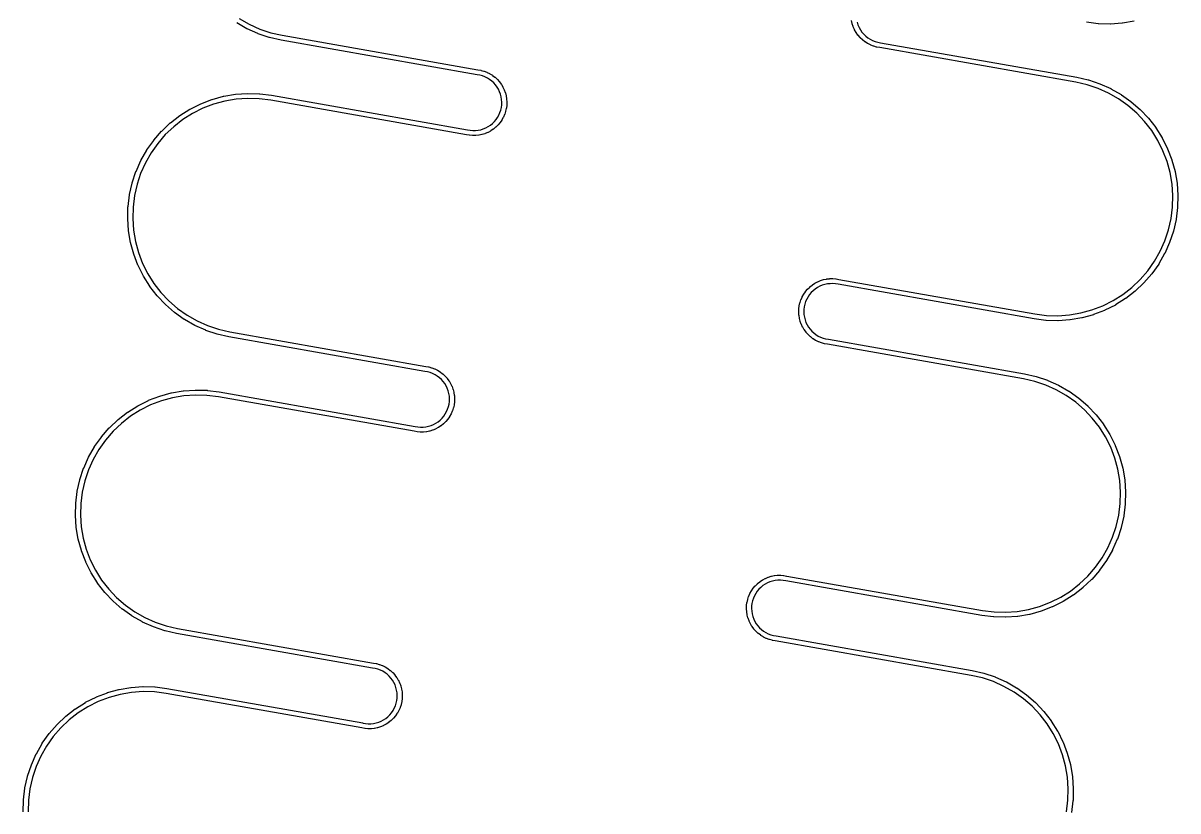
# Model space of a CAD drawing. Header units: metres. Extents: x 0 to 117, y 0 to 64.
# Drawn here: x 108.28 to 114.13, y 51.81 to 55.8 of the extents above; entities that cross this region are included whole.
import ezdxf

# ---------------------------------------------------------------- set-up
doc = ezdxf.new("R2010")
doc.units = ezdxf.units.M

msp = doc.modelspace()

# ---------------------------------------------------------------- linework, layer by layer
for points in [[(108.2826, 51.8074), (108.2842, 51.867), (108.2843, 51.8683), (108.2917, 51.9274), (108.292, 51.9287), (108.3052, 51.9868), (108.3055, 51.988), (108.3244, 52.0446), (108.3248, 52.0458), (108.3492, 52.1002), (108.3497, 52.1014), (108.3793, 52.1532), (108.3799, 52.1542), (108.4144, 52.2029), (108.4152, 52.2039), (108.4542, 52.249), (108.4551, 52.2499), (108.4984, 52.2909), (108.4994, 52.2917), (108.5465, 52.3283), (108.5475, 52.329), (108.598, 52.3608), (108.5991, 52.3614), (108.6524, 52.388), (108.6535, 52.3885), (108.7093, 52.4099), (108.7104, 52.4103), (108.768, 52.426), (108.7692, 52.4263), (108.828, 52.4363), (108.8292, 52.4365), (108.8887, 52.4407), (108.89, 52.4408), (108.9496, 52.4391), (108.9508, 52.439), (109.01, 52.4316), (109.0106, 52.4315), (110.0025, 52.2568), (110.0028, 52.2567), (110.0165, 52.254), (110.0165, 52.254), (110.0165, 52.254), (110.0165, 52.254), (110.0298, 52.2529), (110.0298, 52.2529), (110.0298, 52.2529), (110.0298, 52.2529), (110.0434, 52.253), (110.0434, 52.253), (110.0434, 52.253), (110.0434, 52.253), (110.0568, 52.2545), (110.0568, 52.2545), (110.0568, 52.2545), (110.0568, 52.2545), (110.07, 52.2572), (110.07, 52.2572), (110.07, 52.2572), (110.07, 52.2572), (110.0829, 52.2612), (110.0829, 52.2612), (110.0829, 52.2612), (110.0829, 52.2612), (110.0954, 52.2664), (110.0954, 52.2664), (110.0954, 52.2664), (110.0954, 52.2664), (110.1073, 52.2727), (110.1073, 52.2727), (110.1073, 52.2727), (110.1073, 52.2727), (110.1186, 52.2802), (110.1186, 52.2802), (110.1186, 52.2802), (110.1186, 52.2802), (110.1291, 52.2887), (110.1291, 52.2887), (110.1291, 52.2887), (110.1291, 52.2887), (110.1387, 52.2982), (110.1387, 52.2982), (110.1387, 52.2982), (110.1387, 52.2982), (110.1474, 52.3085), (110.1474, 52.3085), (110.1474, 52.3085), (110.1474, 52.3085), (110.1551, 52.3196), (110.1551, 52.3196), (110.1551, 52.3196), (110.1551, 52.3196), (110.1617, 52.3314), (110.1617, 52.3314), (110.1617, 52.3314), (110.1617, 52.3314), (110.1671, 52.3438), (110.1671, 52.3438), (110.1671, 52.3438), (110.1671, 52.3438), (110.1713, 52.3566), (110.1713, 52.3566), (110.1713, 52.3566), (110.1713, 52.3566), (110.1743, 52.3698), (110.1743, 52.3698), (110.1743, 52.3698), (110.1743, 52.3698), (110.176, 52.3832), (110.176, 52.3832), (110.176, 52.3832), (110.176, 52.3832), (110.1764, 52.3967), (110.1764, 52.3967), (110.1764, 52.3967), (110.1764, 52.3967), (110.1755, 52.4102), (110.1755, 52.4102), (110.1755, 52.4102), (110.1755, 52.4102), (110.1734, 52.4236), (110.1734, 52.4236), (110.1734, 52.4236), (110.1734, 52.4236), (110.17, 52.4366), (110.17, 52.4366), (110.17, 52.4366), (110.17, 52.4366), (110.1653, 52.4493), (110.1653, 52.4493), (110.1653, 52.4493), (110.1653, 52.4493), (110.1595, 52.4615), (110.1595, 52.4615), (110.1595, 52.4615), (110.1595, 52.4615), (110.1525, 52.4731), (110.1525, 52.4731), (110.1525, 52.4731), (110.1525, 52.4731), (110.1445, 52.4839), (110.1445, 52.4839), (110.1445, 52.4839), (110.1445, 52.4839), (110.1354, 52.494), (110.1354, 52.494), (110.1354, 52.494), (110.1354, 52.494), (110.1255, 52.5031), (110.1255, 52.5031), (110.1255, 52.5031), (110.1255, 52.5031), (110.1147, 52.5113), (110.1147, 52.5113), (110.1147, 52.5113), (110.1147, 52.5113), (110.1032, 52.5183), (110.1032, 52.5183), (110.1032, 52.5183), (110.1032, 52.5183), (110.0911, 52.5243), (110.0911, 52.5243), (110.0911, 52.5243), (110.0911, 52.5243), (110.0784, 52.5291), (110.0784, 52.5291), (110.0784, 52.5291), (110.0784, 52.5291), (110.0654, 52.5326), (110.0654, 52.5326), (110.0654, 52.5326), (110.0654, 52.5326), (110.0515, 52.535), (110.0514, 52.535), (109.0598, 52.7098), (109.0591, 52.7099), (109.001, 52.7234), (108.9999, 52.7237), (108.9433, 52.7426), (108.9421, 52.7431), (108.8877, 52.7674), (108.8866, 52.768), (108.8347, 52.7975), (108.8337, 52.7982), (108.785, 52.8326), (108.784, 52.8334), (108.739, 52.8725), (108.7381, 52.8734), (108.6971, 52.9167), (108.6963, 52.9176), (108.6597, 52.9647), (108.659, 52.9658), (108.6272, 53.0163), (108.6266, 53.0173), (108.5999, 53.0707), (108.5994, 53.0718), (108.5781, 53.1275), (108.5777, 53.1287), (108.562, 53.1863), (108.5617, 53.1875), (108.5516, 53.2463), (108.5515, 53.2475), (108.5473, 53.307), (108.5472, 53.3083), (108.5489, 53.3679), (108.549, 53.3691), (108.5564, 53.4283), (108.5566, 53.4295), (108.5699, 53.4877), (108.5702, 53.4889), (108.589, 53.5455), (108.5895, 53.5466), (108.6138, 53.6011), (108.6144, 53.6022), (108.6439, 53.654), (108.6446, 53.6551), (108.6791, 53.7038), (108.6798, 53.7048), (108.7189, 53.7498), (108.7198, 53.7507), (108.7631, 53.7917), (108.764, 53.7926), (108.8111, 53.8291), (108.8122, 53.8298), (108.8626, 53.8616), (108.8637, 53.8622), (108.9171, 53.8889), (108.9182, 53.8894), (108.9739, 53.9108), (108.9751, 53.9111), (109.0326, 53.9269), (109.0338, 53.9272), (109.0926, 53.9372), (109.0939, 53.9374), (109.1534, 53.9416), (109.1546, 53.9416), (109.2142, 53.94), (109.2155, 53.9399), (109.2747, 53.9325), (109.2753, 53.9324), (110.2669, 53.7576), (110.2672, 53.7576), (110.2809, 53.7549), (110.2809, 53.7549), (110.2809, 53.7549), (110.2809, 53.7549), (110.2943, 53.7537), (110.2943, 53.7537), (110.2943, 53.7537), (110.2943, 53.7537), (110.3078, 53.7539), (110.3078, 53.7539), (110.3078, 53.7539), (110.3078, 53.7539), (110.3213, 53.7553), (110.3213, 53.7553), (110.3213, 53.7553), (110.3213, 53.7553), (110.3345, 53.758), (110.3345, 53.758), (110.3345, 53.758), (110.3345, 53.758), (110.3474, 53.762), (110.3474, 53.762), (110.3474, 53.762), (110.3474, 53.762), (110.3599, 53.7672), (110.3599, 53.7672), (110.3599, 53.7672), (110.3599, 53.7672), (110.3718, 53.7735), (110.3718, 53.7735), (110.3718, 53.7735), (110.3718, 53.7735), (110.3831, 53.781), (110.3831, 53.781), (110.3831, 53.781), (110.3831, 53.781), (110.3936, 53.7895), (110.3936, 53.7895), (110.3936, 53.7895), (110.3936, 53.7895), (110.4033, 53.7989), (110.4033, 53.7989), (110.4033, 53.7989), (110.4033, 53.7989), (110.412, 53.8093), (110.412, 53.8093), (110.412, 53.8093), (110.412, 53.8093), (110.4197, 53.8204), (110.4197, 53.8204), (110.4197, 53.8204), (110.4197, 53.8204), (110.4263, 53.8322), (110.4263, 53.8322), (110.4263, 53.8322), (110.4263, 53.8322), (110.4317, 53.8446), (110.4317, 53.8446), (110.4317, 53.8446), (110.4317, 53.8446), (110.4359, 53.8574), (110.4359, 53.8574), (110.4359, 53.8574), (110.4359, 53.8574), (110.4389, 53.8706), (110.4389, 53.8706), (110.4389, 53.8706), (110.4389, 53.8706), (110.4406, 53.884), (110.4406, 53.884), (110.4406, 53.884), (110.4406, 53.884), (110.4411, 53.8975), (110.4411, 53.8975), (110.4411, 53.8975), (110.4411, 53.8975), (110.4402, 53.911), (110.4402, 53.911), (110.4402, 53.911), (110.4402, 53.911), (110.4381, 53.9244), (110.4381, 53.9244), (110.4381, 53.9244), (110.4381, 53.9244), (110.4347, 53.9374), (110.4347, 53.9374), (110.4347, 53.9374), (110.4347, 53.9374), (110.43, 53.9501), (110.43, 53.9501), (110.43, 53.9501), (110.43, 53.9501), (110.4242, 53.9623), (110.4242, 53.9623), (110.4242, 53.9623), (110.4242, 53.9623), (110.4172, 53.9739), (110.4172, 53.9739), (110.4172, 53.9739), (110.4172, 53.9739), (110.4092, 53.9848), (110.4092, 53.9848), (110.4092, 53.9848), (110.4092, 53.9848), (110.4001, 53.9948), (110.4001, 53.9948), (110.4001, 53.9948), (110.4001, 53.9948), (110.3902, 54.004), (110.3902, 54.004), (110.3902, 54.004), (110.3902, 54.004), (110.3794, 54.0121), (110.3794, 54.0121), (110.3794, 54.0121), (110.3794, 54.0121), (110.3679, 54.0192), (110.3679, 54.0192), (110.3679, 54.0192), (110.3679, 54.0192), (110.3558, 54.0252), (110.3558, 54.0252), (110.3558, 54.0252), (110.3558, 54.0252), (110.3431, 54.03), (110.3431, 54.03), (110.3431, 54.03), (110.3431, 54.03), (110.3301, 54.0335), (110.3301, 54.0335), (110.3301, 54.0335), (110.3301, 54.0335), (110.3161, 54.0359), (110.3161, 54.0359), (109.3245, 54.2106), (109.3238, 54.2108), (109.2657, 54.2243), (109.2645, 54.2246), (109.208, 54.2435), (109.2068, 54.244), (109.1523, 54.2683), (109.1512, 54.2688), (109.0994, 54.2984), (109.0984, 54.2991), (109.0497, 54.3335), (109.0487, 54.3343), (109.0036, 54.3734), (109.0027, 54.3743), (108.9617, 54.4176), (108.9609, 54.4185), (108.9244, 54.4656), (108.9236, 54.4667), (108.8919, 54.5171), (108.8913, 54.5182), (108.8646, 54.5716), (108.8641, 54.5727), (108.8428, 54.6284), (108.8424, 54.6296), (108.8266, 54.6871), (108.8263, 54.6884), (108.8163, 54.7472), (108.8162, 54.7484), (108.8119, 54.8079), (108.8119, 54.8091), (108.8135, 54.8688), (108.8136, 54.87), (108.8211, 54.9292), (108.8213, 54.9304), (108.8345, 54.9886), (108.8349, 54.9898), (108.8537, 55.0464), (108.8542, 55.0475), (108.8785, 55.102), (108.879, 55.1031), (108.9086, 55.1549), (108.9093, 55.156), (108.9437, 55.2047), (108.9445, 55.2056), (108.9836, 55.2507), (108.9844, 55.2516), (109.0277, 55.2926), (109.0287, 55.2934), (109.0758, 55.33), (109.0768, 55.3307), (109.1273, 55.3625), (109.1284, 55.3631), (109.1817, 55.3898), (109.1829, 55.3903), (109.2386, 55.4116), (109.2398, 55.412), (109.2973, 55.4278), (109.2985, 55.4281), (109.3573, 55.4381), (109.3585, 55.4383), (109.418, 55.4425), (109.4193, 55.4425), (109.4789, 55.4409), (109.4802, 55.4408), (109.5393, 55.4334), (109.54, 55.4333), (110.5316, 55.2583), (110.5318, 55.2582), (110.5456, 55.2555), (110.5456, 55.2555), (110.5456, 55.2555), (110.5456, 55.2555), (110.559, 55.2544), (110.559, 55.2544), (110.559, 55.2544), (110.559, 55.2544), (110.5725, 55.2545), (110.5725, 55.2545), (110.5725, 55.2545), (110.5725, 55.2545), (110.5859, 55.256), (110.5859, 55.256), (110.5859, 55.256), (110.5859, 55.256), (110.5992, 55.2587), (110.5992, 55.2587), (110.5992, 55.2587), (110.5992, 55.2587), (110.6121, 55.2626), (110.6121, 55.2626), (110.6121, 55.2626), (110.6121, 55.2626), (110.6246, 55.2678), (110.6246, 55.2678), (110.6246, 55.2678), (110.6246, 55.2678), (110.6365, 55.2742), (110.6365, 55.2742), (110.6365, 55.2742), (110.6365, 55.2742), (110.6478, 55.2816), (110.6478, 55.2816), (110.6478, 55.2816), (110.6478, 55.2816), (110.6583, 55.2901), (110.6583, 55.2901), (110.6583, 55.2901), (110.6583, 55.2901), (110.668, 55.2996), (110.668, 55.2996), (110.668, 55.2996), (110.668, 55.2996), (110.6767, 55.3099), (110.6767, 55.3099), (110.6767, 55.3099), (110.6767, 55.3099), (110.6844, 55.321), (110.6844, 55.321), (110.6844, 55.321), (110.6844, 55.321), (110.6909, 55.3328), (110.6909, 55.3328), (110.6909, 55.3328), (110.6909, 55.3328), (110.6964, 55.3452), (110.6964, 55.3452), (110.6964, 55.3452), (110.6964, 55.3452), (110.7006, 55.358), (110.7006, 55.358), (110.7006, 55.358), (110.7006, 55.358), (110.7036, 55.3712), (110.7036, 55.3712), (110.7036, 55.3712), (110.7036, 55.3712), (110.7053, 55.3846), (110.7053, 55.3846), (110.7053, 55.3846), (110.7053, 55.3846), (110.7057, 55.3982), (110.7057, 55.3982), (110.7057, 55.3982), (110.7057, 55.3982), (110.7049, 55.4116), (110.7049, 55.4116), (110.7049, 55.4116), (110.7049, 55.4116), (110.7027, 55.425), (110.7027, 55.425), (110.7027, 55.425), (110.7027, 55.425), (110.6993, 55.4381), (110.6993, 55.4381), (110.6993, 55.4381), (110.6993, 55.4381), (110.6947, 55.4508), (110.6947, 55.4508), (110.6947, 55.4508), (110.6947, 55.4508), (110.6889, 55.463), (110.6889, 55.463), (110.6889, 55.463), (110.6889, 55.463), (110.6819, 55.4745), (110.6819, 55.4745), (110.6819, 55.4745), (110.6819, 55.4745), (110.6739, 55.4854), (110.6739, 55.4854), (110.6739, 55.4854), (110.6739, 55.4854), (110.6648, 55.4955), (110.6648, 55.4955), (110.6648, 55.4955), (110.6648, 55.4955), (110.6549, 55.5046), (110.6549, 55.5046), (110.6549, 55.5046), (110.6549, 55.5046), (110.6441, 55.5128), (110.6441, 55.5128), (110.6441, 55.5128), (110.6441, 55.5128), (110.6326, 55.5199), (110.6326, 55.5199), (110.6326, 55.5199), (110.6326, 55.5199), (110.6204, 55.5258), (110.6204, 55.5258), (110.6204, 55.5258), (110.6204, 55.5258), (110.6078, 55.5306), (110.6078, 55.5306), (110.6078, 55.5306), (110.6078, 55.5306), (110.5947, 55.5341), (110.5947, 55.5341), (110.5947, 55.5341), (110.5947, 55.5341), (110.5808, 55.5365), (110.5808, 55.5365), (109.5889, 55.7115), (109.5883, 55.7117), (109.5301, 55.725), (109.5289, 55.7253), (109.4724, 55.7442), (109.4712, 55.7447), (109.4168, 55.769), (109.4157, 55.7696), (109.3639, 55.7992)], [(109.377, 55.8209), (109.4277, 55.792), (109.4277, 55.792), (109.4277, 55.792), (109.4277, 55.792), (109.481, 55.7681), (109.481, 55.7681), (109.481, 55.7681), (109.481, 55.7681), (109.5364, 55.7496), (109.5364, 55.7496), (109.5364, 55.7496), (109.5364, 55.7496), (109.5936, 55.7365), (109.5936, 55.7365), (109.5936, 55.7365), (109.5936, 55.7365), (110.5851, 55.5616), (110.5851, 55.5616), (110.5851, 55.5616), (110.5851, 55.5616), (110.5996, 55.5591), (110.6008, 55.5588), (110.615, 55.5549), (110.6162, 55.5546), (110.63, 55.5494), (110.6311, 55.5489), (110.6443, 55.5424), (110.6454, 55.5418), (110.6579, 55.5341), (110.6589, 55.5334), (110.6707, 55.5245), (110.6716, 55.5237), (110.6824, 55.5138), (110.6833, 55.5129), (110.6932, 55.502), (110.6939, 55.501), (110.7027, 55.4892), (110.7034, 55.4882), (110.7109, 55.4755), (110.7115, 55.4745), (110.7179, 55.4612), (110.7183, 55.4601), (110.7234, 55.4462), (110.7238, 55.4451), (110.7275, 55.4308), (110.7277, 55.4296), (110.7301, 55.4151), (110.7302, 55.4139), (110.7311, 55.3992), (110.7312, 55.398), (110.7307, 55.3832), (110.7306, 55.382), (110.7287, 55.3674), (110.7285, 55.3662), (110.7253, 55.3518), (110.7249, 55.3507), (110.7203, 55.3367), (110.7199, 55.3355), (110.714, 55.3221), (110.7134, 55.321), (110.7062, 55.3081), (110.7056, 55.3071), (110.6972, 55.295), (110.6965, 55.294), (110.687, 55.2827), (110.6862, 55.2818), (110.6757, 55.2715), (110.6747, 55.2707), (110.6633, 55.2615), (110.6623, 55.2608), (110.65, 55.2526), (110.649, 55.252), (110.636, 55.2451), (110.6349, 55.2446), (110.6213, 55.2389), (110.6201, 55.2385), (110.606, 55.2342), (110.6049, 55.2339), (110.5904, 55.231), (110.5892, 55.2308), (110.5746, 55.2292), (110.5734, 55.2291), (110.5586, 55.229), (110.5574, 55.229), (110.5427, 55.2303), (110.5414, 55.2304), (110.527, 55.2333), (110.527, 55.2333), (110.527, 55.2333), (110.527, 55.2333), (109.5359, 55.4082), (109.5359, 55.4082), (109.5359, 55.4082), (109.5359, 55.4082), (109.4776, 55.4155), (109.4776, 55.4155), (109.4776, 55.4155), (109.4776, 55.4155), (109.4192, 55.4171), (109.4192, 55.4171), (109.4192, 55.4171), (109.4192, 55.4171), (109.361, 55.413), (109.361, 55.413), (109.361, 55.413), (109.361, 55.413), (109.3034, 55.4031), (109.3034, 55.4031), (109.3034, 55.4031), (109.3034, 55.4031), (109.2471, 55.3877), (109.2471, 55.3877), (109.2471, 55.3877), (109.2471, 55.3877), (109.1925, 55.3668), (109.1925, 55.3668), (109.1925, 55.3668), (109.1925, 55.3668), (109.1403, 55.3407), (109.1403, 55.3407), (109.1403, 55.3407), (109.1403, 55.3407), (109.0909, 55.3096), (109.0909, 55.3096), (109.0909, 55.3096), (109.0909, 55.3096), (109.0448, 55.2738), (109.0448, 55.2738), (109.0448, 55.2738), (109.0448, 55.2738), (109.0024, 55.2336), (109.0024, 55.2336), (109.0024, 55.2336), (109.0024, 55.2336), (108.9641, 55.1895), (108.9641, 55.1895), (108.9641, 55.1895), (108.9641, 55.1895), (108.9303, 55.1418), (108.9303, 55.1418), (108.9303, 55.1418), (108.9303, 55.1418), (108.9014, 55.0911), (108.9014, 55.0911), (108.9014, 55.0911), (108.9014, 55.0911), (108.8776, 55.0377), (108.8776, 55.0377), (108.8776, 55.0377), (108.8776, 55.0377), (108.8592, 54.9823), (108.8592, 54.9823), (108.8592, 54.9823), (108.8592, 54.9823), (108.8462, 54.9254), (108.8462, 54.9254), (108.8462, 54.9254), (108.8462, 54.9254), (108.8389, 54.8675), (108.8389, 54.8675), (108.8389, 54.8675), (108.8389, 54.8675), (108.8373, 54.8091), (108.8373, 54.8091), (108.8373, 54.8091), (108.8373, 54.8091), (108.8415, 54.7508), (108.8415, 54.7508), (108.8415, 54.7508), (108.8415, 54.7508), (108.8513, 54.6933), (108.8513, 54.6933), (108.8513, 54.6933), (108.8513, 54.6933), (108.8667, 54.6369), (108.8667, 54.6369), (108.8667, 54.6369), (108.8667, 54.6369), (108.8876, 54.5824), (108.8876, 54.5824), (108.8876, 54.5824), (108.8876, 54.5824), (108.9137, 54.5301), (108.9137, 54.5301), (108.9137, 54.5301), (108.9137, 54.5301), (108.9448, 54.4807), (108.9448, 54.4807), (108.9448, 54.4807), (108.9448, 54.4807), (108.9806, 54.4346), (108.9806, 54.4346), (108.9806, 54.4346), (108.9806, 54.4346), (109.0208, 54.3922), (109.0208, 54.3922), (109.0208, 54.3922), (109.0208, 54.3922), (109.0649, 54.3539), (109.0649, 54.3539), (109.0649, 54.3539), (109.0649, 54.3539), (109.1125, 54.3201), (109.1125, 54.3201), (109.1125, 54.3201), (109.1125, 54.3201), (109.1633, 54.2912), (109.1633, 54.2912), (109.1633, 54.2912), (109.1633, 54.2912), (109.2166, 54.2674), (109.2166, 54.2674), (109.2166, 54.2674), (109.2166, 54.2674), (109.272, 54.2489), (109.272, 54.2489), (109.272, 54.2489), (109.272, 54.2489), (109.3292, 54.2356), (109.3292, 54.2356), (109.3292, 54.2356), (109.3292, 54.2356), (110.3205, 54.0609), (110.3205, 54.0609), (110.3205, 54.0609), (110.3205, 54.0609), (110.335, 54.0584), (110.3361, 54.0582), (110.3504, 54.0543), (110.3515, 54.0539), (110.3653, 54.0487), (110.3664, 54.0483), (110.3796, 54.0418), (110.3807, 54.0412), (110.3932, 54.0335), (110.3942, 54.0328), (110.406, 54.0239), (110.4069, 54.0231), (110.4178, 54.0131), (110.4186, 54.0123), (110.4285, 54.0013), (110.4293, 54.0004), (110.438, 53.9885), (110.4387, 53.9875), (110.4463, 53.9749), (110.4469, 53.9738), (110.4532, 53.9605), (110.4537, 53.9594), (110.4587, 53.9456), (110.4591, 53.9444), (110.4628, 53.9302), (110.4631, 53.929), (110.4654, 53.9144), (110.4655, 53.9132), (110.4665, 53.8985), (110.4665, 53.8973), (110.466, 53.8826), (110.4659, 53.8814), (110.4641, 53.8668), (110.4638, 53.8656), (110.4606, 53.8512), (110.4603, 53.85), (110.4557, 53.836), (110.4552, 53.8349), (110.4493, 53.8214), (110.4488, 53.8203), (110.4416, 53.8075), (110.4409, 53.8064), (110.4326, 53.7943), (110.4318, 53.7934), (110.4223, 53.7821), (110.4215, 53.7812), (110.411, 53.7709), (110.4101, 53.7701), (110.3986, 53.7608), (110.3976, 53.7601), (110.3853, 53.752), (110.3843, 53.7514), (110.3713, 53.7445), (110.3702, 53.7439), (110.3566, 53.7383), (110.3554, 53.7379), (110.3414, 53.7336), (110.3402, 53.7333), (110.3258, 53.7303), (110.3246, 53.7301), (110.3099, 53.7286), (110.3087, 53.7285), (110.294, 53.7283), (110.2928, 53.7284), (110.2781, 53.7296), (110.2767, 53.7298), (110.2624, 53.7326), (110.2624, 53.7326), (110.2624, 53.7326), (110.2624, 53.7326), (109.2712, 53.9073), (109.2712, 53.9073), (109.2712, 53.9073), (109.2712, 53.9073), (109.2129, 53.9146), (109.2129, 53.9146), (109.2129, 53.9146), (109.2129, 53.9146), (109.1546, 53.9162), (109.1546, 53.9162), (109.1546, 53.9162), (109.1546, 53.9162), (109.0963, 53.9121), (109.0963, 53.9121), (109.0963, 53.9121), (109.0963, 53.9121), (109.0387, 53.9022), (109.0387, 53.9022), (109.0387, 53.9022), (109.0387, 53.9022), (108.9824, 53.8868), (108.9824, 53.8868), (108.9824, 53.8868), (108.9824, 53.8868), (108.9279, 53.8659), (108.9279, 53.8659), (108.9279, 53.8659), (108.9279, 53.8659), (108.8756, 53.8398), (108.8756, 53.8398), (108.8756, 53.8398), (108.8756, 53.8398), (108.8262, 53.8087), (108.8262, 53.8087), (108.8262, 53.8087), (108.8262, 53.8087), (108.7801, 53.7729), (108.7801, 53.7729), (108.7801, 53.7729), (108.7801, 53.7729), (108.7377, 53.7327), (108.7377, 53.7327), (108.7377, 53.7327), (108.7377, 53.7327), (108.6994, 53.6886), (108.6994, 53.6886), (108.6994, 53.6886), (108.6994, 53.6886), (108.6657, 53.6409), (108.6657, 53.6409), (108.6657, 53.6409), (108.6657, 53.6409), (108.6368, 53.5902), (108.6368, 53.5902), (108.6368, 53.5902), (108.6368, 53.5902), (108.613, 53.5369), (108.613, 53.5369), (108.613, 53.5369), (108.613, 53.5369), (108.5945, 53.4815), (108.5945, 53.4815), (108.5945, 53.4815), (108.5945, 53.4815), (108.5815, 53.4245), (108.5815, 53.4245), (108.5815, 53.4245), (108.5815, 53.4245), (108.5742, 53.3666), (108.5742, 53.3666), (108.5742, 53.3666), (108.5742, 53.3666), (108.5727, 53.3082), (108.5727, 53.3082), (108.5727, 53.3082), (108.5727, 53.3082), (108.5768, 53.2499), (108.5768, 53.2499), (108.5768, 53.2499), (108.5768, 53.2499), (108.5866, 53.1924), (108.5866, 53.1924), (108.5866, 53.1924), (108.5866, 53.1924), (108.602, 53.136), (108.602, 53.136), (108.602, 53.136), (108.602, 53.136), (108.6229, 53.0815), (108.6229, 53.0815), (108.6229, 53.0815), (108.6229, 53.0815), (108.649, 53.0293), (108.649, 53.0293), (108.649, 53.0293), (108.649, 53.0293), (108.6801, 52.9798), (108.6801, 52.9798), (108.6801, 52.9798), (108.6801, 52.9798), (108.7159, 52.9337), (108.7159, 52.9337), (108.7159, 52.9337), (108.7159, 52.9337), (108.7561, 52.8913), (108.7561, 52.8913), (108.7561, 52.8913), (108.7561, 52.8913), (108.8002, 52.853), (108.8002, 52.853), (108.8002, 52.853), (108.8002, 52.853), (108.8479, 52.8193), (108.8479, 52.8193), (108.8479, 52.8193), (108.8479, 52.8193), (108.8986, 52.7903), (108.8986, 52.7903), (108.8986, 52.7903), (108.8986, 52.7903), (108.9519, 52.7665), (108.9519, 52.7665), (108.9519, 52.7665), (108.9519, 52.7665), (109.0074, 52.748), (109.0074, 52.748), (109.0074, 52.748), (109.0074, 52.748), (109.0646, 52.7347), (109.0646, 52.7347), (109.0646, 52.7347), (109.0646, 52.7347), (110.0558, 52.56), (110.0558, 52.56), (110.0558, 52.56), (110.0558, 52.56), (110.0703, 52.5576), (110.0715, 52.5573), (110.0857, 52.5534), (110.0868, 52.5531), (110.1006, 52.5479), (110.1017, 52.5474), (110.1149, 52.5409), (110.116, 52.5403), (110.1285, 52.5326), (110.1295, 52.5319), (110.1413, 52.523), (110.1422, 52.5222), (110.1531, 52.5123), (110.1539, 52.5114), (110.1638, 52.5005), (110.1645, 52.4995), (110.1733, 52.4877), (110.174, 52.4867), (110.1816, 52.4741), (110.1821, 52.473), (110.1885, 52.4597), (110.189, 52.4586), (110.194, 52.4448), (110.1944, 52.4436), (110.1981, 52.4294), (110.1984, 52.4282), (110.2007, 52.4137), (110.2008, 52.4125), (110.2018, 52.3978), (110.2018, 52.3966), (110.2014, 52.3818), (110.2013, 52.3806), (110.1994, 52.366), (110.1992, 52.3648), (110.196, 52.3505), (110.1956, 52.3493), (110.191, 52.3353), (110.1906, 52.3342), (110.1847, 52.3207), (110.1842, 52.3196), (110.177, 52.3067), (110.1764, 52.3057), (110.168, 52.2936), (110.1673, 52.2926), (110.1578, 52.2813), (110.157, 52.2805), (110.1465, 52.2701), (110.1456, 52.2693), (110.1341, 52.2601), (110.1331, 52.2594), (110.1209, 52.2512), (110.1198, 52.2506), (110.1068, 52.2437), (110.1057, 52.2432), (110.0921, 52.2375), (110.091, 52.2371), (110.0769, 52.2327), (110.0757, 52.2324), (110.0613, 52.2295), (110.0601, 52.2293), (110.0455, 52.2277), (110.0443, 52.2276), (110.0296, 52.2274), (110.0283, 52.2275), (110.0137, 52.2287), (110.0122, 52.2289), (109.9979, 52.2318), (109.9979, 52.2318), (109.9979, 52.2318), (109.9979, 52.2318), (109.0065, 52.4064), (109.0065, 52.4064), (109.0065, 52.4064), (109.0065, 52.4064), (108.9483, 52.4138), (108.9483, 52.4138), (108.9483, 52.4138), (108.9483, 52.4138), (108.8899, 52.4153), (108.8899, 52.4153), (108.8899, 52.4153), (108.8899, 52.4153), (108.8316, 52.4112), (108.8316, 52.4112), (108.8316, 52.4112), (108.8316, 52.4112), (108.7741, 52.4014), (108.7741, 52.4014), (108.7741, 52.4014), (108.7741, 52.4014), (108.7178, 52.3859), (108.7178, 52.3859), (108.7178, 52.3859), (108.7178, 52.3859), (108.6632, 52.365), (108.6632, 52.365), (108.6632, 52.365), (108.6632, 52.365), (108.611, 52.3389), (108.611, 52.3389), (108.611, 52.3389), (108.611, 52.3389), (108.5616, 52.3078), (108.5616, 52.3078), (108.5616, 52.3078), (108.5616, 52.3078), (108.5154, 52.272), (108.5154, 52.272), (108.5154, 52.272), (108.5154, 52.272), (108.473, 52.2318), (108.473, 52.2318), (108.473, 52.2318), (108.473, 52.2318), (108.4348, 52.1877), (108.4348, 52.1877), (108.4348, 52.1877), (108.4348, 52.1877), (108.401, 52.1401), (108.401, 52.1401), (108.401, 52.1401), (108.401, 52.1401), (108.3721, 52.0893), (108.3721, 52.0893), (108.3721, 52.0893), (108.3721, 52.0893), (108.3483, 52.036), (108.3483, 52.036), (108.3483, 52.036), (108.3483, 52.036), (108.3298, 51.9806), (108.3298, 51.9806), (108.3298, 51.9806), (108.3298, 51.9806), (108.3169, 51.9236), (108.3169, 51.9236), (108.3169, 51.9236), (108.3169, 51.9236), (108.3096, 51.8657), (108.3096, 51.8657), (108.3096, 51.8657), (108.3096, 51.8657), (108.308, 51.8073)], [(113.5645, 51.8078), (113.5718, 51.8657), (113.5718, 51.8657), (113.5718, 51.8657), (113.5718, 51.8657), (113.5734, 51.9241), (113.5734, 51.9241), (113.5734, 51.9241), (113.5734, 51.9241), (113.5693, 51.9823), (113.5693, 51.9823), (113.5693, 51.9823), (113.5693, 51.9823), (113.5595, 52.0399), (113.5595, 52.0399), (113.5595, 52.0399), (113.5595, 52.0399), (113.5441, 52.0962), (113.5441, 52.0962), (113.5441, 52.0962), (113.5441, 52.0962), (113.5232, 52.1508), (113.5232, 52.1508), (113.5232, 52.1508), (113.5232, 52.1508), (113.4972, 52.203), (113.4972, 52.203), (113.4972, 52.203), (113.4972, 52.203), (113.4661, 52.2525), (113.4661, 52.2525), (113.4661, 52.2525), (113.4661, 52.2525), (113.4303, 52.2986), (113.4303, 52.2986), (113.4303, 52.2986), (113.4303, 52.2986), (113.3902, 52.3411), (113.3902, 52.3411), (113.3902, 52.3411), (113.3902, 52.3411), (113.3461, 52.3793), (113.3461, 52.3793), (113.3461, 52.3793), (113.3461, 52.3793), (113.2985, 52.4131), (113.2985, 52.4131), (113.2985, 52.4131), (113.2985, 52.4131), (113.2478, 52.4421), (113.2478, 52.4421), (113.2478, 52.4421), (113.2478, 52.4421), (113.1945, 52.466), (113.1945, 52.466), (113.1945, 52.466), (113.1945, 52.466), (113.1391, 52.4845), (113.1391, 52.4845), (113.1391, 52.4845), (113.1391, 52.4845), (113.0818, 52.4975), (113.0818, 52.4975), (113.0818, 52.4975), (113.0818, 52.4975), (112.0898, 52.6722), (112.0898, 52.6722), (112.0753, 52.6747), (112.0741, 52.675), (112.06, 52.6789), (112.0588, 52.6792), (112.0451, 52.6845), (112.044, 52.6849), (112.0308, 52.6914), (112.0298, 52.692), (112.0173, 52.6998), (112.0163, 52.7005), (112.0046, 52.7093), (112.0037, 52.7101), (111.9929, 52.7201), (111.992, 52.7209), (111.9823, 52.7319), (111.9815, 52.7328), (111.9728, 52.7446), (111.9721, 52.7456), (111.9646, 52.7582), (111.964, 52.7593), (111.9577, 52.7725), (111.9572, 52.7737), (111.9522, 52.7875), (111.9518, 52.7886), (111.9481, 52.8028), (111.9479, 52.804), (111.9456, 52.8185), (111.9454, 52.8197), (111.9445, 52.8344), (111.9445, 52.8356), (111.945, 52.8502), (111.945, 52.8515), (111.9469, 52.866), (111.9471, 52.8672), (111.9504, 52.8815), (111.9507, 52.8827), (111.9553, 52.8966), (111.9557, 52.8978), (111.9616, 52.9112), (111.9621, 52.9123), (111.9693, 52.9251), (111.9699, 52.9262), (111.9783, 52.9382), (111.979, 52.9392), (111.9884, 52.9504), (111.9893, 52.9513), (111.9997, 52.9616), (112.0006, 52.9624), (112.012, 52.9717), (112.013, 52.9724), (112.0253, 52.9805), (112.0263, 52.9811), (112.0392, 52.988), (112.0403, 52.9886), (112.0539, 52.9942), (112.055, 52.9946), (112.0691, 52.999), (112.0702, 52.9993), (112.0846, 53.0023), (112.0858, 53.0024), (112.1004, 53.004), (112.1016, 53.0041), (112.1163, 53.0043), (112.1175, 53.0043), (112.1321, 53.0031), (112.1332, 53.003), (112.1477, 53.0005), (112.1478, 53.0005), (113.1396, 52.8258), (113.1396, 52.8258), (113.1396, 52.8258), (113.1396, 52.8258), (113.1978, 52.8185), (113.1978, 52.8185), (113.1978, 52.8185), (113.1978, 52.8185), (113.2562, 52.8169), (113.2562, 52.8169), (113.2562, 52.8169), (113.2562, 52.8169), (113.3145, 52.8211), (113.3145, 52.8211), (113.3145, 52.8211), (113.3145, 52.8211), (113.372, 52.8309), (113.372, 52.8309), (113.372, 52.8309), (113.372, 52.8309), (113.4283, 52.8464), (113.4283, 52.8464), (113.4283, 52.8464), (113.4283, 52.8464), (113.4829, 52.8673), (113.4829, 52.8673), (113.4829, 52.8673), (113.4829, 52.8673), (113.5351, 52.8934), (113.5351, 52.8934), (113.5351, 52.8934), (113.5351, 52.8934), (113.5845, 52.9245), (113.5845, 52.9245), (113.5845, 52.9245), (113.5845, 52.9245), (113.6306, 52.9603), (113.6306, 52.9603), (113.6306, 52.9603), (113.6306, 52.9603), (113.673, 53.0005), (113.673, 53.0005), (113.673, 53.0005), (113.673, 53.0005), (113.7113, 53.0446), (113.7113, 53.0446), (113.7113, 53.0446), (113.7113, 53.0446), (113.745, 53.0923), (113.745, 53.0923), (113.745, 53.0923), (113.745, 53.0923), (113.7739, 53.143), (113.7739, 53.143), (113.7739, 53.143), (113.7739, 53.143), (113.7977, 53.1963), (113.7977, 53.1963), (113.7977, 53.1963), (113.7977, 53.1963), (113.8162, 53.2517), (113.8162, 53.2517), (113.8162, 53.2517), (113.8162, 53.2517), (113.8292, 53.3087), (113.8292, 53.3087), (113.8292, 53.3087), (113.8292, 53.3087), (113.8365, 53.3666), (113.8365, 53.3666), (113.8365, 53.3666), (113.8365, 53.3666), (113.8381, 53.425), (113.8381, 53.425), (113.8381, 53.425), (113.8381, 53.425), (113.834, 53.4832), (113.834, 53.4832), (113.834, 53.4832), (113.834, 53.4832), (113.8242, 53.5408), (113.8242, 53.5408), (113.8242, 53.5408), (113.8242, 53.5408), (113.8088, 53.5971), (113.8088, 53.5971), (113.8088, 53.5971), (113.8088, 53.5971), (113.7879, 53.6516), (113.7879, 53.6516), (113.7879, 53.6516), (113.7879, 53.6516), (113.7618, 53.7039), (113.7618, 53.7039), (113.7618, 53.7039), (113.7618, 53.7039), (113.7308, 53.7533), (113.7308, 53.7533), (113.7308, 53.7533), (113.7308, 53.7533), (113.695, 53.7995), (113.695, 53.7995), (113.695, 53.7995), (113.695, 53.7995), (113.6549, 53.8419), (113.6549, 53.8419), (113.6549, 53.8419), (113.6549, 53.8419), (113.6108, 53.8802), (113.6108, 53.8802), (113.6108, 53.8802), (113.6108, 53.8802), (113.5632, 53.914), (113.5632, 53.914), (113.5632, 53.914), (113.5632, 53.914), (113.5125, 53.943), (113.5125, 53.943), (113.5125, 53.943), (113.5125, 53.943), (113.4592, 53.9668), (113.4592, 53.9668), (113.4592, 53.9668), (113.4592, 53.9668), (113.4038, 53.9853), (113.4038, 53.9853), (113.4038, 53.9853), (113.4038, 53.9853), (113.3465, 53.9981), (113.3465, 53.9981), (113.3465, 53.9981), (113.3465, 53.9981), (112.3544, 54.1731), (112.3544, 54.1731), (112.34, 54.1756), (112.3388, 54.1758), (112.3247, 54.1797), (112.3235, 54.1801), (112.3098, 54.1853), (112.3087, 54.1858), (112.2955, 54.1923), (112.2945, 54.1929), (112.282, 54.2007), (112.281, 54.2013), (112.2693, 54.2102), (112.2684, 54.211), (112.2576, 54.221), (112.2567, 54.2218), (112.2469, 54.2328), (112.2462, 54.2337), (112.2374, 54.2455), (112.2368, 54.2465), (112.2292, 54.2591), (112.2287, 54.2602), (112.2223, 54.2734), (112.2219, 54.2745), (112.2168, 54.2883), (112.2165, 54.2895), (112.2128, 54.3037), (112.2126, 54.3049), (112.2102, 54.3194), (112.2101, 54.3206), (112.2092, 54.3352), (112.2091, 54.3365), (112.2096, 54.3511), (112.2097, 54.3523), (112.2116, 54.3669), (112.2118, 54.3681), (112.215, 54.3824), (112.2154, 54.3836), (112.2199, 54.3975), (112.2204, 54.3987), (112.2263, 54.4121), (112.2268, 54.4132), (112.234, 54.426), (112.2346, 54.427), (112.2429, 54.4391), (112.2437, 54.4401), (112.2531, 54.4513), (112.2539, 54.4522), (112.2644, 54.4625), (112.2653, 54.4633), (112.2767, 54.4726), (112.2777, 54.4733), (112.2899, 54.4814), (112.291, 54.482), (112.3039, 54.4889), (112.305, 54.4894), (112.3186, 54.4951), (112.3197, 54.4955), (112.3337, 54.4999), (112.3349, 54.5002), (112.3493, 54.5031), (112.3505, 54.5033), (112.3651, 54.5049), (112.3663, 54.505), (112.3809, 54.5052), (112.3822, 54.5052), (112.3968, 54.504), (112.3979, 54.5038), (112.4124, 54.5014), (112.4124, 54.5014), (113.4043, 54.3264), (113.4043, 54.3264), (113.4043, 54.3264), (113.4043, 54.3264), (113.4625, 54.3191), (113.4625, 54.3191), (113.4625, 54.3191), (113.4625, 54.3191), (113.5209, 54.3175), (113.5209, 54.3175), (113.5209, 54.3175), (113.5209, 54.3175), (113.5791, 54.3217), (113.5791, 54.3217), (113.5791, 54.3217), (113.5791, 54.3217), (113.6367, 54.3316), (113.6367, 54.3316), (113.6367, 54.3316), (113.6367, 54.3316), (113.693, 54.347), (113.693, 54.347), (113.693, 54.347), (113.693, 54.347), (113.7475, 54.3679), (113.7475, 54.3679), (113.7475, 54.3679), (113.7475, 54.3679), (113.7997, 54.394), (113.7997, 54.394), (113.7997, 54.394), (113.7997, 54.394), (113.8492, 54.4252), (113.8492, 54.4252), (113.8492, 54.4252), (113.8492, 54.4252), (113.8953, 54.461), (113.8953, 54.461), (113.8953, 54.461), (113.8953, 54.461), (113.9377, 54.5011), (113.9377, 54.5011), (113.9377, 54.5011), (113.9377, 54.5011), (113.9759, 54.5453), (113.9759, 54.5453), (113.9759, 54.5453), (113.9759, 54.5453), (114.0097, 54.5929), (114.0097, 54.5929), (114.0097, 54.5929), (114.0097, 54.5929), (114.0386, 54.6436), (114.0386, 54.6436), (114.0386, 54.6436), (114.0386, 54.6436), (114.0624, 54.697), (114.0624, 54.697), (114.0624, 54.697), (114.0624, 54.697), (114.0809, 54.7524), (114.0809, 54.7524), (114.0809, 54.7524), (114.0809, 54.7524), (114.0938, 54.8093), (114.0938, 54.8093), (114.0938, 54.8093), (114.0938, 54.8093), (114.1012, 54.8672), (114.1012, 54.8672), (114.1012, 54.8672), (114.1012, 54.8672), (114.1028, 54.9256), (114.1028, 54.9256), (114.1028, 54.9256), (114.1028, 54.9256), (114.0986, 54.9839), (114.0986, 54.9839), (114.0986, 54.9839), (114.0986, 54.9839), (114.0888, 55.0414), (114.0888, 55.0414), (114.0888, 55.0414), (114.0888, 55.0414), (114.0734, 55.0978), (114.0734, 55.0978), (114.0734, 55.0978), (114.0734, 55.0978), (114.0526, 55.1523), (114.0526, 55.1523), (114.0526, 55.1523), (114.0526, 55.1523), (114.0265, 55.2046), (114.0265, 55.2046), (114.0265, 55.2046), (114.0265, 55.2046), (113.9954, 55.254), (113.9954, 55.254), (113.9954, 55.254), (113.9954, 55.254), (113.9596, 55.3001), (113.9596, 55.3001), (113.9596, 55.3001), (113.9596, 55.3001), (113.9195, 55.3426), (113.9195, 55.3426), (113.9195, 55.3426), (113.9195, 55.3426), (113.8754, 55.3809), (113.8754, 55.3809), (113.8754, 55.3809), (113.8754, 55.3809), (113.8278, 55.4147), (113.8278, 55.4147), (113.8278, 55.4147), (113.8278, 55.4147), (113.7771, 55.4436), (113.7771, 55.4436), (113.7771, 55.4436), (113.7771, 55.4436), (113.7238, 55.4675), (113.7238, 55.4675), (113.7238, 55.4675), (113.7238, 55.4675), (113.6684, 55.486), (113.6684, 55.486), (113.6684, 55.486), (113.6684, 55.486), (113.6112, 55.499), (113.6112, 55.499), (113.6112, 55.499), (113.6112, 55.499), (112.6191, 55.6739), (112.6042, 55.6766), (112.603, 55.6768), (112.5884, 55.6809), (112.5873, 55.6813), (112.5732, 55.6868), (112.572, 55.6873), (112.5585, 55.6941), (112.5575, 55.6948), (112.5447, 55.7029), (112.5437, 55.7036), (112.5318, 55.7129), (112.5309, 55.7137), (112.5199, 55.7242), (112.5191, 55.7251), (112.5092, 55.7366), (112.5085, 55.7376), (112.4998, 55.7499), (112.4991, 55.751), (112.4917, 55.7642), (112.4912, 55.7653), (112.4851, 55.7791), (112.4846, 55.7803), (112.4799, 55.7947), (112.4796, 55.7959), (112.4763, 55.8106)], [(112.5042, 55.802), (112.5086, 55.7888), (112.5086, 55.7888), (112.5086, 55.7888), (112.5086, 55.7888), (112.5142, 55.7761), (112.5142, 55.7761), (112.5142, 55.7761), (112.5142, 55.7761), (112.521, 55.764), (112.521, 55.764), (112.521, 55.764), (112.521, 55.764), (112.5289, 55.7527), (112.5289, 55.7527), (112.5289, 55.7527), (112.5289, 55.7527), (112.538, 55.7421), (112.538, 55.7421), (112.538, 55.7421), (112.538, 55.7421), (112.548, 55.7325), (112.548, 55.7325), (112.548, 55.7325), (112.548, 55.7325), (112.5589, 55.724), (112.5589, 55.724), (112.5589, 55.724), (112.5589, 55.724), (112.5706, 55.7165), (112.5706, 55.7165), (112.5706, 55.7165), (112.5706, 55.7165), (112.583, 55.7102), (112.583, 55.7102), (112.583, 55.7102), (112.583, 55.7102), (112.5959, 55.7052), (112.5959, 55.7052), (112.5959, 55.7052), (112.5959, 55.7052), (112.6092, 55.7015), (112.6092, 55.7015), (112.6092, 55.7015), (112.6092, 55.7015), (112.6235, 55.699), (113.6159, 55.524), (113.6165, 55.5238), (113.6747, 55.5106), (113.6759, 55.5103), (113.7324, 55.4914), (113.7336, 55.4909), (113.788, 55.4666), (113.7892, 55.466), (113.8409, 55.4364), (113.842, 55.4357), (113.8906, 55.4012), (113.8916, 55.4005), (113.9366, 55.3613), (113.9375, 55.3605), (113.9785, 55.3171), (113.9793, 55.3162), (114.0159, 55.2691), (114.0166, 55.268), (114.0483, 55.2175), (114.0489, 55.2165), (114.0756, 55.1631), (114.0761, 55.162), (114.0974, 55.1062), (114.0978, 55.1051), (114.1135, 55.0475), (114.1138, 55.0463), (114.1238, 54.9875), (114.1239, 54.9863), (114.1281, 54.9268), (114.1282, 54.9255), (114.1265, 54.8659), (114.1264, 54.8647), (114.119, 54.8055), (114.1187, 54.8043), (114.1055, 54.7461), (114.1052, 54.7449), (114.0863, 54.6883), (114.0859, 54.6872), (114.0615, 54.6327), (114.061, 54.6316), (114.0314, 54.5798), (114.0308, 54.5787), (113.9963, 54.5301), (113.9955, 54.5291), (113.9565, 54.484), (113.9556, 54.4831), (113.9123, 54.4421), (113.9114, 54.4413), (113.8642, 54.4047), (113.8632, 54.404), (113.8128, 54.3722), (113.8117, 54.3716), (113.7583, 54.3449), (113.7572, 54.3444), (113.7015, 54.3231), (113.7003, 54.3227), (113.6428, 54.3069), (113.6416, 54.3066), (113.5828, 54.2966), (113.5816, 54.2964), (113.5221, 54.2922), (113.5208, 54.2921), (113.4612, 54.2937), (113.46, 54.2938), (113.4008, 54.3012), (113.4002, 54.3013), (112.4081, 54.4763), (112.4081, 54.4763), (112.4081, 54.4763), (112.4081, 54.4763), (112.3942, 54.4787), (112.3942, 54.4787), (112.3942, 54.4787), (112.3942, 54.4787), (112.3807, 54.4798), (112.3807, 54.4798), (112.3807, 54.4798), (112.3807, 54.4798), (112.3672, 54.4796), (112.3672, 54.4796), (112.3672, 54.4796), (112.3672, 54.4796), (112.3538, 54.4781), (112.3538, 54.4781), (112.3538, 54.4781), (112.3538, 54.4781), (112.3407, 54.4754), (112.3407, 54.4754), (112.3407, 54.4754), (112.3407, 54.4754), (112.3278, 54.4714), (112.3278, 54.4714), (112.3278, 54.4714), (112.3278, 54.4714), (112.3154, 54.4662), (112.3154, 54.4662), (112.3154, 54.4662), (112.3154, 54.4662), (112.3035, 54.4599), (112.3035, 54.4599), (112.3035, 54.4599), (112.3035, 54.4599), (112.2922, 54.4524), (112.2922, 54.4524), (112.2922, 54.4524), (112.2922, 54.4524), (112.2818, 54.444), (112.2818, 54.444), (112.2818, 54.444), (112.2818, 54.444), (112.2722, 54.4345), (112.2722, 54.4345), (112.2722, 54.4345), (112.2722, 54.4345), (112.2635, 54.4242), (112.2635, 54.4242), (112.2635, 54.4242), (112.2635, 54.4242), (112.2559, 54.4131), (112.2559, 54.4131), (112.2559, 54.4131), (112.2559, 54.4131), (112.2493, 54.4014), (112.2493, 54.4014), (112.2493, 54.4014), (112.2493, 54.4014), (112.2439, 54.389), (112.2439, 54.389), (112.2439, 54.389), (112.2439, 54.389), (112.2397, 54.3762), (112.2397, 54.3762), (112.2397, 54.3762), (112.2397, 54.3762), (112.2367, 54.3631), (112.2367, 54.3631), (112.2367, 54.3631), (112.2367, 54.3631), (112.235, 54.3497), (112.235, 54.3497), (112.235, 54.3497), (112.235, 54.3497), (112.2346, 54.3363), (112.2346, 54.3363), (112.2346, 54.3363), (112.2346, 54.3363), (112.2354, 54.3228), (112.2354, 54.3228), (112.2354, 54.3228), (112.2354, 54.3228), (112.2375, 54.3095), (112.2375, 54.3095), (112.2375, 54.3095), (112.2375, 54.3095), (112.2409, 54.2965), (112.2409, 54.2965), (112.2409, 54.2965), (112.2409, 54.2965), (112.2455, 54.2838), (112.2455, 54.2838), (112.2455, 54.2838), (112.2455, 54.2838), (112.2513, 54.2717), (112.2513, 54.2717), (112.2513, 54.2717), (112.2513, 54.2717), (112.2583, 54.2601), (112.2583, 54.2601), (112.2583, 54.2601), (112.2583, 54.2601), (112.2662, 54.2493), (112.2662, 54.2493), (112.2662, 54.2493), (112.2662, 54.2493), (112.2752, 54.2392), (112.2752, 54.2392), (112.2752, 54.2392), (112.2752, 54.2392), (112.2851, 54.2301), (112.2851, 54.2301), (112.2851, 54.2301), (112.2851, 54.2301), (112.2959, 54.2219), (112.2959, 54.2219), (112.2959, 54.2219), (112.2959, 54.2219), (112.3073, 54.2148), (112.3073, 54.2148), (112.3073, 54.2148), (112.3073, 54.2148), (112.3194, 54.2089), (112.3194, 54.2089), (112.3194, 54.2089), (112.3194, 54.2089), (112.332, 54.2041), (112.332, 54.2041), (112.332, 54.2041), (112.332, 54.2041), (112.345, 54.2005), (112.345, 54.2005), (112.345, 54.2005), (112.345, 54.2005), (112.3588, 54.1981), (112.3589, 54.1981), (113.3512, 54.0231), (113.3518, 54.023), (113.41, 54.01), (113.4113, 54.0096), (113.4678, 53.9907), (113.469, 53.9903), (113.5234, 53.9659), (113.5245, 53.9653), (113.5763, 53.9358), (113.5774, 53.9351), (113.626, 53.9006), (113.627, 53.8998), (113.672, 53.8607), (113.6729, 53.8598), (113.7139, 53.8165), (113.7147, 53.8155), (113.7512, 53.7684), (113.7519, 53.7674), (113.7837, 53.7169), (113.7843, 53.7158), (113.8109, 53.6624), (113.8114, 53.6613), (113.8327, 53.6056), (113.8331, 53.6044), (113.8488, 53.5469), (113.8491, 53.5457), (113.8591, 53.4869), (113.8593, 53.4856), (113.8635, 53.4261), (113.8635, 53.4249), (113.8619, 53.3653), (113.8618, 53.364), (113.8543, 53.3049), (113.8541, 53.3036), (113.8408, 53.2455), (113.8405, 53.2443), (113.8216, 53.1877), (113.8212, 53.1865), (113.7969, 53.1321), (113.7963, 53.131), (113.7668, 53.0791), (113.7661, 53.0781), (113.7316, 53.0294), (113.7309, 53.0284), (113.6918, 52.9834), (113.6909, 52.9825), (113.6476, 52.9415), (113.6467, 52.9407), (113.5996, 52.9041), (113.5986, 52.9034), (113.5481, 52.8716), (113.547, 52.871), (113.4937, 52.8443), (113.4925, 52.8438), (113.4368, 52.8224), (113.4356, 52.8221), (113.3781, 52.8063), (113.3769, 52.806), (113.3181, 52.7959), (113.3169, 52.7958), (113.2574, 52.7915), (113.2562, 52.7915), (113.1965, 52.7931), (113.1953, 52.7932), (113.1361, 52.8006), (113.1355, 52.8007), (112.1434, 52.9754), (112.1434, 52.9754), (112.1434, 52.9754), (112.1434, 52.9754), (112.1295, 52.9778), (112.1295, 52.9778), (112.1295, 52.9778), (112.1295, 52.9778), (112.116, 52.9789), (112.116, 52.9789), (112.116, 52.9789), (112.116, 52.9789), (112.1026, 52.9787), (112.1026, 52.9787), (112.1026, 52.9787), (112.1026, 52.9787), (112.0892, 52.9773), (112.0892, 52.9773), (112.0892, 52.9773), (112.0892, 52.9773), (112.076, 52.9745), (112.076, 52.9745), (112.076, 52.9745), (112.076, 52.9745), (112.0631, 52.9705), (112.0631, 52.9705), (112.0631, 52.9705), (112.0631, 52.9705), (112.0507, 52.9653), (112.0507, 52.9653), (112.0507, 52.9653), (112.0507, 52.9653), (112.0388, 52.959), (112.0388, 52.959), (112.0388, 52.959), (112.0388, 52.959), (112.0276, 52.9516), (112.0276, 52.9516), (112.0276, 52.9516), (112.0276, 52.9516), (112.0171, 52.9431), (112.0171, 52.9431), (112.0171, 52.9431), (112.0171, 52.9431), (112.0075, 52.9336), (112.0075, 52.9336), (112.0075, 52.9336), (112.0075, 52.9336), (111.9988, 52.9233), (111.9988, 52.9233), (111.9988, 52.9233), (111.9988, 52.9233), (111.9912, 52.9122), (111.9912, 52.9122), (111.9912, 52.9122), (111.9912, 52.9122), (111.9846, 52.9005), (111.9846, 52.9005), (111.9846, 52.9005), (111.9846, 52.9005), (111.9792, 52.8881), (111.9792, 52.8881), (111.9792, 52.8881), (111.9792, 52.8881), (111.975, 52.8753), (111.975, 52.8753), (111.975, 52.8753), (111.975, 52.8753), (111.972, 52.8622), (111.972, 52.8622), (111.972, 52.8622), (111.972, 52.8622), (111.9703, 52.8488), (111.9703, 52.8488), (111.9703, 52.8488), (111.9703, 52.8488), (111.9699, 52.8354), (111.9699, 52.8354), (111.9699, 52.8354), (111.9699, 52.8354), (111.9707, 52.8219), (111.9707, 52.8219), (111.9707, 52.8219), (111.9707, 52.8219), (111.9729, 52.8086), (111.9729, 52.8086), (111.9729, 52.8086), (111.9729, 52.8086), (111.9763, 52.7956), (111.9763, 52.7956), (111.9763, 52.7956), (111.9763, 52.7956), (111.9809, 52.7829), (111.9809, 52.7829), (111.9809, 52.7829), (111.9809, 52.7829), (111.9867, 52.7708), (111.9867, 52.7708), (111.9867, 52.7708), (111.9867, 52.7708), (111.9936, 52.7592), (111.9936, 52.7592), (111.9936, 52.7592), (111.9936, 52.7592), (112.0016, 52.7484), (112.0016, 52.7484), (112.0016, 52.7484), (112.0016, 52.7484), (112.0106, 52.7383), (112.0106, 52.7383), (112.0106, 52.7383), (112.0106, 52.7383), (112.0205, 52.7292), (112.0205, 52.7292), (112.0205, 52.7292), (112.0205, 52.7292), (112.0312, 52.721), (112.0312, 52.721), (112.0312, 52.721), (112.0312, 52.721), (112.0426, 52.714), (112.0426, 52.714), (112.0426, 52.714), (112.0426, 52.714), (112.0547, 52.708), (112.0547, 52.708), (112.0547, 52.708), (112.0547, 52.708), (112.0673, 52.7032), (112.0673, 52.7032), (112.0673, 52.7032), (112.0673, 52.7032), (112.0803, 52.6996), (112.0803, 52.6996), (112.0803, 52.6996), (112.0803, 52.6996), (112.0942, 52.6972), (112.0942, 52.6972), (113.0866, 52.5224), (113.0872, 52.5223), (113.1453, 52.5091), (113.1465, 52.5088), (113.2031, 52.4899), (113.2043, 52.4894), (113.2587, 52.465), (113.2598, 52.4645), (113.3116, 52.4349), (113.3127, 52.4342), (113.3613, 52.3997), (113.3623, 52.3989), (113.4073, 52.3598), (113.4082, 52.359), (113.4492, 52.3156), (113.45, 52.3147), (113.4865, 52.2675), (113.4873, 52.2665), (113.519, 52.216), (113.5196, 52.2149), (113.5463, 52.1616), (113.5468, 52.1604), (113.568, 52.1047), (113.5684, 52.1035), (113.5842, 52.046), (113.5844, 52.0448), (113.5944, 51.986), (113.5946, 51.9848), (113.5988, 51.9253), (113.5988, 51.924), (113.5972, 51.8644), (113.5971, 51.8632), (113.5896, 51.804)], [(113.9063, 55.8075), (113.8475, 55.7975), (113.8463, 55.7973), (113.7868, 55.793), (113.7855, 55.793), (113.7259, 55.7946), (113.7246, 55.7947), (113.6655, 55.8021)]]:
    msp.add_lwpolyline(points)

doc.saveas('drawing.dxf')
